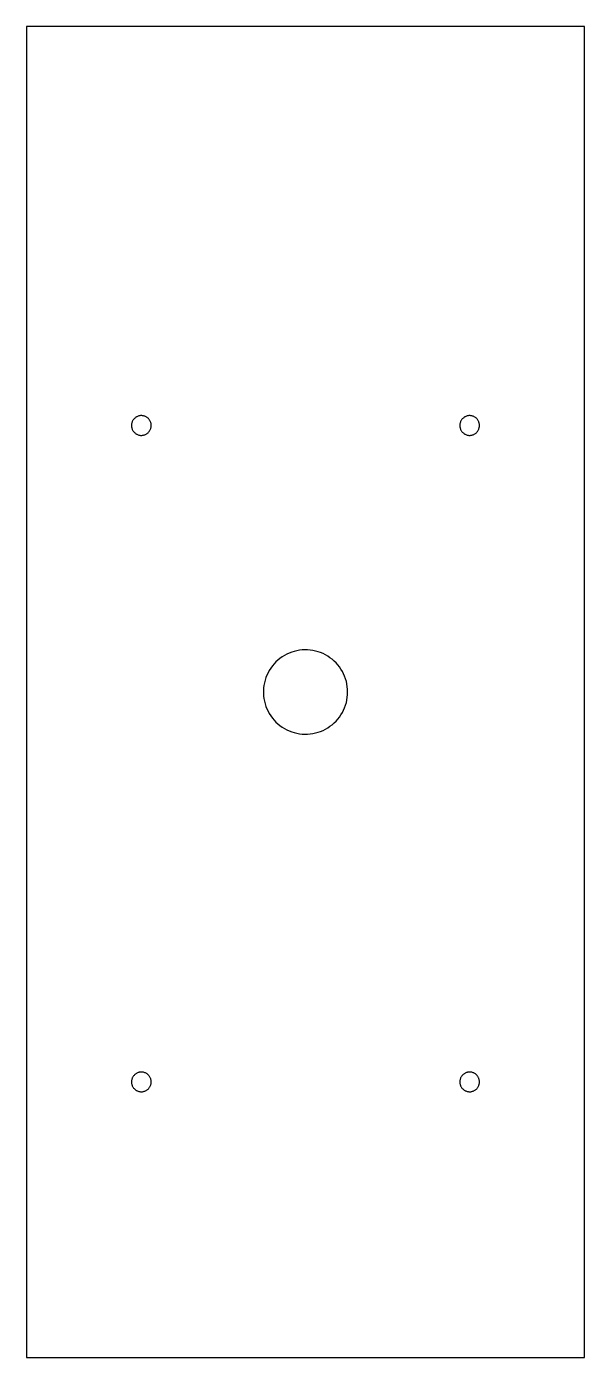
# Model space of a CAD drawing. Header units: metres. Extents: x -31 to 54, y -42 to 161.
import ezdxf

# ---------------------------------------------------------------- set-up
doc = ezdxf.new("R2010")
doc.units = ezdxf.units.M

msp = doc.modelspace()

# ---------------------------------------------------------------- linework, layer by layer
at = {"color": 255}
for points in [[(54.12, 160.77, 0), (53.26, 160.77, 0), (52.41, 160.77, 0), (51.55, 160.77, 0), (50.69, 160.77, 0), (49.83, 160.77, 0), (48.97, 160.77, 0), (48.12, 160.77, 0), (47.26, 160.77, 0), (46.4, 160.77, 0), (45.54, 160.77, 0), (44.68, 160.77, 0), (43.83, 160.77, 0), (42.97, 160.77, 0), (42.11, 160.77, 0), (41.25, 160.77, 0), (40.39, 160.77, 0), (39.54, 160.77, 0), (38.68, 160.77, 0), (37.82, 160.77, 0), (36.96, 160.77, 0), (36.1, 160.77, 0), (35.25, 160.77, 0), (34.39, 160.77, 0), (33.53, 160.77, 0), (32.67, 160.77, 0), (31.81, 160.77, 0), (30.96, 160.77, 0), (30.1, 160.77, 0), (29.24, 160.77, 0), (28.38, 160.77, 0), (27.52, 160.77, 0), (26.66, 160.77, 0), (25.81, 160.77, 0), (24.95, 160.77, 0), (24.09, 160.77, 0), (23.23, 160.77, 0), (22.37, 160.77, 0), (21.52, 160.77, 0), (20.66, 160.77, 0), (19.8, 160.77, 0), (18.94, 160.77, 0), (18.08, 160.77, 0), (17.23, 160.77, 0), (16.37, 160.77, 0), (15.51, 160.77, 0), (14.65, 160.77, 0), (13.79, 160.77, 0), (12.94, 160.77, 0), (12.08, 160.77, 0), (11.22, 160.77, 0), (10.36, 160.77, 0), (9.5, 160.77, 0), (8.65, 160.77, 0), (7.79, 160.77, 0), (6.93, 160.77, 0), (6.07, 160.77, 0), (5.21, 160.77, 0), (4.36, 160.77, 0), (3.5, 160.77, 0), (2.64, 160.77, 0), (1.78, 160.77, 0), (0.92, 160.77, 0), (0.07, 160.77, 0), (-0.79, 160.77, 0), (-1.65, 160.77, 0), (-2.51, 160.77, 0), (-3.37, 160.77, 0), (-4.22, 160.77, 0), (-5.08, 160.77, 0), (-5.94, 160.77, 0), (-6.8, 160.77, 0), (-7.66, 160.77, 0), (-8.52, 160.77, 0), (-9.37, 160.77, 0), (-10.23, 160.77, 0), (-11.09, 160.77, 0), (-11.95, 160.77, 0), (-12.81, 160.77, 0), (-13.66, 160.77, 0), (-14.52, 160.77, 0), (-15.38, 160.77, 0), (-16.24, 160.77, 0), (-17.1, 160.77, 0), (-17.95, 160.77, 0), (-18.81, 160.77, 0), (-19.67, 160.77, 0), (-20.53, 160.77, 0), (-21.39, 160.77, 0), (-22.24, 160.77, 0), (-23.1, 160.77, 0), (-23.96, 160.77, 0), (-24.82, 160.77, 0), (-25.68, 160.77, 0), (-26.53, 160.77, 0), (-27.39, 160.77, 0), (-28.25, 160.77, 0), (-29.11, 160.77, 0), (-29.97, 160.77, 0), (-30.82, 160.77, 0)], [(-30.82, 160.77, 0), (-30.82, 158.72, 0), (-30.82, 156.67, 0), (-30.82, 154.62, 0), (-30.82, 152.57, 0), (-30.82, 150.53, 0), (-30.82, 148.48, 0), (-30.82, 146.43, 0), (-30.82, 144.38, 0), (-30.82, 142.34, 0), (-30.82, 140.29, 0), (-30.82, 138.24, 0), (-30.82, 136.19, 0), (-30.82, 134.14, 0), (-30.82, 132.1, 0), (-30.82, 130.05, 0), (-30.82, 128, 0), (-30.82, 125.95, 0), (-30.82, 123.91, 0), (-30.82, 121.86, 0), (-30.82, 119.81, 0), (-30.82, 117.76, 0), (-30.82, 115.71, 0), (-30.82, 113.67, 0), (-30.82, 111.62, 0), (-30.82, 109.57, 0), (-30.82, 107.52, 0), (-30.82, 105.48, 0), (-30.82, 103.43, 0), (-30.82, 101.38, 0), (-30.82, 99.33, 0), (-30.82, 97.28, 0), (-30.82, 95.24, 0), (-30.82, 93.19, 0), (-30.82, 91.14, 0), (-30.82, 89.09, 0), (-30.82, 87.05, 0), (-30.82, 85, 0), (-30.82, 82.95, 0), (-30.82, 80.9, 0), (-30.82, 78.85, 0), (-30.82, 76.81, 0), (-30.82, 74.76, 0), (-30.82, 72.71, 0), (-30.82, 70.66, 0), (-30.82, 68.62, 0), (-30.82, 66.57, 0), (-30.82, 64.52, 0), (-30.82, 62.47, 0), (-30.82, 60.42, 0), (-30.82, 58.38, 0), (-30.82, 56.33, 0), (-30.82, 54.28, 0), (-30.82, 52.23, 0), (-30.82, 50.18, 0), (-30.82, 48.14, 0), (-30.82, 46.09, 0), (-30.82, 44.04, 0), (-30.82, 41.99, 0), (-30.82, 39.95, 0), (-30.82, 37.9, 0), (-30.82, 35.85, 0), (-30.82, 33.8, 0), (-30.82, 31.75, 0), (-30.82, 29.71, 0), (-30.82, 27.66, 0), (-30.82, 25.61, 0), (-30.82, 23.56, 0), (-30.82, 21.52, 0), (-30.82, 19.47, 0), (-30.82, 17.42, 0), (-30.82, 15.37, 0), (-30.82, 13.32, 0), (-30.82, 11.28, 0), (-30.82, 9.23, 0), (-30.82, 7.18, 0), (-30.82, 5.13, 0), (-30.82, 3.09, 0), (-30.82, 1.04, 0), (-30.82, -1.01, 0), (-30.82, -3.06, 0), (-30.82, -5.11, 0), (-30.82, -7.15, 0), (-30.82, -9.2, 0), (-30.82, -11.25, 0), (-30.82, -13.3, 0), (-30.82, -15.34, 0), (-30.82, -17.39, 0), (-30.82, -19.44, 0), (-30.82, -21.49, 0), (-30.82, -23.54, 0), (-30.82, -25.58, 0), (-30.82, -27.63, 0), (-30.82, -29.68, 0), (-30.82, -31.73, 0), (-30.82, -33.77, 0), (-30.82, -35.82, 0), (-30.82, -37.87, 0), (-30.82, -39.92, 0), (-30.82, -41.97, 0)], [(54.12, -41.97, 0), (54.12, -39.92, 0), (54.12, -37.87, 0), (54.12, -35.82, 0), (54.12, -33.77, 0), (54.12, -31.73, 0), (54.12, -29.68, 0), (54.12, -27.63, 0), (54.12, -25.58, 0), (54.12, -23.54, 0), (54.12, -21.49, 0), (54.12, -19.44, 0), (54.12, -17.39, 0), (54.12, -15.34, 0), (54.12, -13.3, 0), (54.12, -11.25, 0), (54.12, -9.2, 0), (54.12, -7.15, 0), (54.12, -5.11, 0), (54.12, -3.06, 0), (54.12, -1.01, 0), (54.12, 1.04, 0), (54.12, 3.09, 0), (54.12, 5.13, 0), (54.12, 7.18, 0), (54.12, 9.23, 0), (54.12, 11.28, 0), (54.12, 13.32, 0), (54.12, 15.37, 0), (54.12, 17.42, 0), (54.12, 19.47, 0), (54.12, 21.52, 0), (54.12, 23.56, 0), (54.12, 25.61, 0), (54.12, 27.66, 0), (54.12, 29.71, 0), (54.12, 31.75, 0), (54.12, 33.8, 0), (54.12, 35.85, 0), (54.12, 37.9, 0), (54.12, 39.95, 0), (54.12, 41.99, 0), (54.12, 44.04, 0), (54.12, 46.09, 0), (54.12, 48.14, 0), (54.12, 50.18, 0), (54.12, 52.23, 0), (54.12, 54.28, 0), (54.12, 56.33, 0), (54.12, 58.38, 0), (54.12, 60.42, 0), (54.12, 62.47, 0), (54.12, 64.52, 0), (54.12, 66.57, 0), (54.12, 68.62, 0), (54.12, 70.66, 0), (54.12, 72.71, 0), (54.12, 74.76, 0), (54.12, 76.81, 0), (54.12, 78.85, 0), (54.12, 80.9, 0), (54.12, 82.95, 0), (54.12, 85, 0), (54.12, 87.05, 0), (54.12, 89.09, 0), (54.12, 91.14, 0), (54.12, 93.19, 0), (54.12, 95.24, 0), (54.12, 97.28, 0), (54.12, 99.33, 0), (54.12, 101.38, 0), (54.12, 103.43, 0), (54.12, 105.48, 0), (54.12, 107.52, 0), (54.12, 109.57, 0), (54.12, 111.62, 0), (54.12, 113.67, 0), (54.12, 115.71, 0), (54.12, 117.76, 0), (54.12, 119.81, 0), (54.12, 121.86, 0), (54.12, 123.91, 0), (54.12, 125.95, 0), (54.12, 128, 0), (54.12, 130.05, 0), (54.12, 132.1, 0), (54.12, 134.14, 0), (54.12, 136.19, 0), (54.12, 138.24, 0), (54.12, 140.29, 0), (54.12, 142.34, 0), (54.12, 144.38, 0), (54.12, 146.43, 0), (54.12, 148.48, 0), (54.12, 150.53, 0), (54.12, 152.57, 0), (54.12, 154.62, 0), (54.12, 156.67, 0), (54.12, 158.72, 0), (54.12, 160.77, 0)], [(-11.85, 100, 0), (-11.85, 100.1, 0), (-11.86, 100.19, 0), (-11.88, 100.28, 0), (-11.9, 100.38, 0), (-11.93, 100.47, 0), (-11.96, 100.56, 0), (-12, 100.64, 0), (-12.04, 100.73, 0), (-12.09, 100.81, 0), (-12.14, 100.89, 0), (-12.2, 100.96, 0), (-12.27, 101.04, 0), (-12.33, 101.1, 0), (-12.41, 101.16, 0), (-12.48, 101.22, 0), (-12.56, 101.27, 0), (-12.64, 101.32, 0), (-12.73, 101.36, 0), (-12.82, 101.4, 0), (-12.91, 101.43, 0), (-13, 101.46, 0), (-13.09, 101.48, 0), (-13.18, 101.49, 0), (-13.28, 101.5, 0), (-13.37, 101.5, 0), (-13.47, 101.5, 0), (-13.56, 101.48, 0), (-13.66, 101.47, 0), (-13.75, 101.45, 0), (-13.84, 101.42, 0), (-13.93, 101.38, 0), (-14.02, 101.34, 0), (-14.1, 101.3, 0), (-14.18, 101.25, 0), (-14.26, 101.19, 0), (-14.33, 101.13, 0), (-14.4, 101.07, 0), (-14.47, 101, 0), (-14.53, 100.93, 0), (-14.59, 100.85, 0), (-14.64, 100.77, 0), (-14.68, 100.69, 0), (-14.73, 100.6, 0), (-14.76, 100.51, 0), (-14.79, 100.42, 0), (-14.81, 100.33, 0), (-14.83, 100.24, 0), (-14.84, 100.14, 0), (-14.85, 100.05, 0), (-14.85, 99.95, 0), (-14.84, 99.86, 0), (-14.83, 99.76, 0), (-14.81, 99.67, 0), (-14.79, 99.58, 0), (-14.76, 99.49, 0), (-14.73, 99.4, 0), (-14.68, 99.31, 0), (-14.64, 99.23, 0), (-14.59, 99.15, 0), (-14.53, 99.07, 0), (-14.47, 99, 0), (-14.4, 98.93, 0), (-14.33, 98.87, 0), (-14.26, 98.81, 0), (-14.18, 98.75, 0), (-14.1, 98.7, 0), (-14.02, 98.66, 0), (-13.93, 98.62, 0), (-13.84, 98.58, 0), (-13.75, 98.55, 0), (-13.66, 98.53, 0), (-13.56, 98.52, 0), (-13.47, 98.5, 0), (-13.37, 98.5, 0), (-13.28, 98.5, 0), (-13.18, 98.51, 0), (-13.09, 98.52, 0), (-13, 98.54, 0), (-12.91, 98.57, 0), (-12.82, 98.6, 0), (-12.73, 98.64, 0), (-12.64, 98.68, 0), (-12.56, 98.73, 0), (-12.48, 98.78, 0), (-12.41, 98.84, 0), (-12.33, 98.9, 0), (-12.27, 98.96, 0), (-12.2, 99.04, 0), (-12.14, 99.11, 0), (-12.09, 99.19, 0), (-12.04, 99.27, 0), (-12, 99.36, 0), (-11.96, 99.44, 0), (-11.93, 99.53, 0), (-11.9, 99.62, 0), (-11.88, 99.72, 0), (-11.86, 99.81, 0), (-11.85, 99.9, 0), (-11.85, 100, 0)], [(38.15, 100, 0), (38.15, 100.1, 0), (38.14, 100.19, 0), (38.12, 100.28, 0), (38.1, 100.38, 0), (38.07, 100.47, 0), (38.04, 100.56, 0), (38, 100.64, 0), (37.96, 100.73, 0), (37.91, 100.81, 0), (37.86, 100.89, 0), (37.8, 100.96, 0), (37.73, 101.04, 0), (37.67, 101.1, 0), (37.59, 101.16, 0), (37.52, 101.22, 0), (37.44, 101.27, 0), (37.36, 101.32, 0), (37.27, 101.36, 0), (37.18, 101.4, 0), (37.09, 101.43, 0), (37, 101.46, 0), (36.91, 101.48, 0), (36.82, 101.49, 0), (36.72, 101.5, 0), (36.63, 101.5, 0), (36.53, 101.5, 0), (36.44, 101.48, 0), (36.34, 101.47, 0), (36.25, 101.45, 0), (36.16, 101.42, 0), (36.07, 101.38, 0), (35.98, 101.34, 0), (35.9, 101.3, 0), (35.82, 101.25, 0), (35.74, 101.19, 0), (35.67, 101.13, 0), (35.6, 101.07, 0), (35.53, 101, 0), (35.47, 100.93, 0), (35.41, 100.85, 0), (35.36, 100.77, 0), (35.32, 100.69, 0), (35.27, 100.6, 0), (35.24, 100.51, 0), (35.21, 100.42, 0), (35.19, 100.33, 0), (35.17, 100.24, 0), (35.16, 100.14, 0), (35.15, 100.05, 0), (35.15, 99.95, 0), (35.16, 99.86, 0), (35.17, 99.76, 0), (35.19, 99.67, 0), (35.21, 99.58, 0), (35.24, 99.49, 0), (35.27, 99.4, 0), (35.32, 99.31, 0), (35.36, 99.23, 0), (35.41, 99.15, 0), (35.47, 99.07, 0), (35.53, 99, 0), (35.6, 98.93, 0), (35.67, 98.87, 0), (35.74, 98.81, 0), (35.82, 98.75, 0), (35.9, 98.7, 0), (35.98, 98.66, 0), (36.07, 98.62, 0), (36.16, 98.58, 0), (36.25, 98.55, 0), (36.34, 98.53, 0), (36.44, 98.52, 0), (36.53, 98.5, 0), (36.63, 98.5, 0), (36.72, 98.5, 0), (36.82, 98.51, 0), (36.91, 98.52, 0), (37, 98.54, 0), (37.09, 98.57, 0), (37.18, 98.6, 0), (37.27, 98.64, 0), (37.36, 98.68, 0), (37.44, 98.73, 0), (37.52, 98.78, 0), (37.59, 98.84, 0), (37.67, 98.9, 0), (37.73, 98.96, 0), (37.8, 99.04, 0), (37.86, 99.11, 0), (37.91, 99.19, 0), (37.96, 99.27, 0), (38, 99.36, 0), (38.04, 99.44, 0), (38.07, 99.53, 0), (38.1, 99.62, 0), (38.12, 99.72, 0), (38.14, 99.81, 0), (38.15, 99.9, 0), (38.15, 100, 0)], [(18.07, 59.4, 0), (18.06, 59.81, 0), (18.02, 60.21, 0), (17.96, 60.62, 0), (17.87, 61.01, 0), (17.75, 61.4, 0), (17.61, 61.79, 0), (17.45, 62.16, 0), (17.26, 62.52, 0), (17.05, 62.87, 0), (16.82, 63.21, 0), (16.57, 63.53, 0), (16.3, 63.83, 0), (16.01, 64.12, 0), (15.7, 64.38, 0), (15.37, 64.63, 0), (15.04, 64.86, 0), (14.68, 65.06, 0), (14.32, 65.24, 0), (13.94, 65.4, 0), (13.56, 65.53, 0), (13.16, 65.64, 0), (12.76, 65.72, 0), (12.36, 65.78, 0), (11.95, 65.82, 0), (11.55, 65.82, 0), (11.14, 65.8, 0), (10.73, 65.76, 0), (10.33, 65.69, 0), (9.94, 65.59, 0), (9.55, 65.47, 0), (9.17, 65.32, 0), (8.8, 65.15, 0), (8.44, 64.96, 0), (8.09, 64.75, 0), (7.76, 64.51, 0), (7.44, 64.25, 0), (7.14, 63.98, 0), (6.86, 63.68, 0), (6.6, 63.37, 0), (6.36, 63.04, 0), (6.14, 62.7, 0), (5.94, 62.34, 0), (5.77, 61.97, 0), (5.61, 61.6, 0), (5.49, 61.21, 0), (5.38, 60.81, 0), (5.31, 60.41, 0), (5.26, 60.01, 0), (5.23, 59.6, 0), (5.23, 59.2, 0), (5.26, 58.79, 0), (5.31, 58.39, 0), (5.38, 57.99, 0), (5.49, 57.59, 0), (5.61, 57.2, 0), (5.77, 56.83, 0), (5.94, 56.46, 0), (6.14, 56.1, 0), (6.36, 55.76, 0), (6.6, 55.43, 0), (6.86, 55.12, 0), (7.14, 54.82, 0), (7.44, 54.55, 0), (7.76, 54.29, 0), (8.09, 54.05, 0), (8.44, 53.84, 0), (8.8, 53.65, 0), (9.17, 53.48, 0), (9.55, 53.33, 0), (9.94, 53.21, 0), (10.33, 53.11, 0), (10.73, 53.04, 0), (11.14, 53, 0), (11.55, 52.98, 0), (11.95, 52.98, 0), (12.36, 53.02, 0), (12.76, 53.08, 0), (13.16, 53.16, 0), (13.56, 53.27, 0), (13.94, 53.4, 0), (14.32, 53.56, 0), (14.68, 53.74, 0), (15.04, 53.94, 0), (15.37, 54.17, 0), (15.7, 54.42, 0), (16.01, 54.68, 0), (16.3, 54.97, 0), (16.57, 55.27, 0), (16.82, 55.59, 0), (17.05, 55.93, 0), (17.26, 56.28, 0), (17.45, 56.64, 0), (17.61, 57.01, 0), (17.75, 57.4, 0), (17.87, 57.79, 0), (17.96, 58.18, 0), (18.02, 58.59, 0), (18.06, 58.99, 0), (18.07, 59.4, 0)], [(18.07, 59.4, 0), (18.06, 59.81, 0), (18.02, 60.21, 0), (17.96, 60.62, 0), (17.87, 61.01, 0), (17.75, 61.4, 0), (17.61, 61.79, 0), (17.45, 62.16, 0), (17.26, 62.52, 0), (17.05, 62.87, 0), (16.82, 63.21, 0), (16.57, 63.53, 0), (16.3, 63.83, 0), (16.01, 64.12, 0), (15.7, 64.38, 0), (15.37, 64.63, 0), (15.04, 64.86, 0), (14.68, 65.06, 0), (14.32, 65.24, 0), (13.94, 65.4, 0), (13.56, 65.53, 0), (13.16, 65.64, 0), (12.76, 65.72, 0), (12.36, 65.78, 0), (11.95, 65.82, 0), (11.55, 65.82, 0), (11.14, 65.8, 0), (10.73, 65.76, 0), (10.33, 65.69, 0), (9.94, 65.59, 0), (9.55, 65.47, 0), (9.17, 65.32, 0), (8.8, 65.15, 0), (8.44, 64.96, 0), (8.09, 64.75, 0), (7.76, 64.51, 0), (7.44, 64.25, 0), (7.14, 63.98, 0), (6.86, 63.68, 0), (6.6, 63.37, 0), (6.36, 63.04, 0), (6.14, 62.7, 0), (5.94, 62.34, 0), (5.77, 61.97, 0), (5.61, 61.6, 0), (5.49, 61.21, 0), (5.38, 60.81, 0), (5.31, 60.41, 0), (5.26, 60.01, 0), (5.23, 59.6, 0), (5.23, 59.2, 0), (5.26, 58.79, 0), (5.31, 58.39, 0), (5.38, 57.99, 0), (5.49, 57.59, 0), (5.61, 57.2, 0), (5.77, 56.83, 0), (5.94, 56.46, 0), (6.14, 56.1, 0), (6.36, 55.76, 0), (6.6, 55.43, 0), (6.86, 55.12, 0), (7.14, 54.82, 0), (7.44, 54.55, 0), (7.76, 54.29, 0), (8.09, 54.05, 0), (8.44, 53.84, 0), (8.8, 53.65, 0), (9.17, 53.48, 0), (9.55, 53.33, 0), (9.94, 53.21, 0), (10.33, 53.11, 0), (10.73, 53.04, 0), (11.14, 53, 0), (11.55, 52.98, 0), (11.95, 52.98, 0), (12.36, 53.02, 0), (12.76, 53.08, 0), (13.16, 53.16, 0), (13.56, 53.27, 0), (13.94, 53.4, 0), (14.32, 53.56, 0), (14.68, 53.74, 0), (15.04, 53.94, 0), (15.37, 54.17, 0), (15.7, 54.42, 0), (16.01, 54.68, 0), (16.3, 54.97, 0), (16.57, 55.27, 0), (16.82, 55.59, 0), (17.05, 55.93, 0), (17.26, 56.28, 0), (17.45, 56.64, 0), (17.61, 57.01, 0), (17.75, 57.4, 0), (17.87, 57.79, 0), (17.96, 58.18, 0), (18.02, 58.59, 0), (18.06, 58.99, 0), (18.07, 59.4, 0)], [(-11.85, 0, 0), (-11.85, 0.1, 0), (-11.86, 0.19, 0), (-11.88, 0.28, 0), (-11.9, 0.38, 0), (-11.93, 0.47, 0), (-11.96, 0.56, 0), (-12, 0.64, 0), (-12.04, 0.73, 0), (-12.09, 0.81, 0), (-12.14, 0.89, 0), (-12.2, 0.96, 0), (-12.27, 1.04, 0), (-12.33, 1.1, 0), (-12.41, 1.16, 0), (-12.48, 1.22, 0), (-12.56, 1.27, 0), (-12.64, 1.32, 0), (-12.73, 1.36, 0), (-12.82, 1.4, 0), (-12.91, 1.43, 0), (-13, 1.46, 0), (-13.09, 1.48, 0), (-13.18, 1.49, 0), (-13.28, 1.5, 0), (-13.37, 1.5, 0), (-13.47, 1.5, 0), (-13.56, 1.48, 0), (-13.66, 1.47, 0), (-13.75, 1.45, 0), (-13.84, 1.42, 0), (-13.93, 1.38, 0), (-14.02, 1.34, 0), (-14.1, 1.3, 0), (-14.18, 1.25, 0), (-14.26, 1.19, 0), (-14.33, 1.13, 0), (-14.4, 1.07, 0), (-14.47, 1, 0), (-14.53, 0.93, 0), (-14.59, 0.85, 0), (-14.64, 0.77, 0), (-14.68, 0.69, 0), (-14.73, 0.6, 0), (-14.76, 0.51, 0), (-14.79, 0.42, 0), (-14.81, 0.33, 0), (-14.83, 0.24, 0), (-14.84, 0.14, 0), (-14.85, 0.05, 0), (-14.85, -0.05, 0), (-14.84, -0.14, 0), (-14.83, -0.24, 0), (-14.81, -0.33, 0), (-14.79, -0.42, 0), (-14.76, -0.51, 0), (-14.73, -0.6, 0), (-14.68, -0.69, 0), (-14.64, -0.77, 0), (-14.59, -0.85, 0), (-14.53, -0.93, 0), (-14.47, -1, 0), (-14.4, -1.07, 0), (-14.33, -1.13, 0), (-14.26, -1.19, 0), (-14.18, -1.25, 0), (-14.1, -1.3, 0), (-14.02, -1.34, 0), (-13.93, -1.38, 0), (-13.84, -1.42, 0), (-13.75, -1.45, 0), (-13.66, -1.47, 0), (-13.56, -1.48, 0), (-13.47, -1.5, 0), (-13.37, -1.5, 0), (-13.28, -1.5, 0), (-13.18, -1.49, 0), (-13.09, -1.48, 0), (-13, -1.46, 0), (-12.91, -1.43, 0), (-12.82, -1.4, 0), (-12.73, -1.36, 0), (-12.64, -1.32, 0), (-12.56, -1.27, 0), (-12.48, -1.22, 0), (-12.41, -1.16, 0), (-12.33, -1.1, 0), (-12.27, -1.04, 0), (-12.2, -0.96, 0), (-12.14, -0.89, 0), (-12.09, -0.81, 0), (-12.04, -0.73, 0), (-12, -0.64, 0), (-11.96, -0.56, 0), (-11.93, -0.47, 0), (-11.9, -0.38, 0), (-11.88, -0.28, 0), (-11.86, -0.19, 0), (-11.85, -0.1, 0), (-11.85, 0, 0)], [(38.15, 0, 0), (38.15, 0.1, 0), (38.14, 0.19, 0), (38.12, 0.28, 0), (38.1, 0.38, 0), (38.07, 0.47, 0), (38.04, 0.56, 0), (38, 0.64, 0), (37.96, 0.73, 0), (37.91, 0.81, 0), (37.86, 0.89, 0), (37.8, 0.96, 0), (37.73, 1.04, 0), (37.67, 1.1, 0), (37.59, 1.16, 0), (37.52, 1.22, 0), (37.44, 1.27, 0), (37.36, 1.32, 0), (37.27, 1.36, 0), (37.18, 1.4, 0), (37.09, 1.43, 0), (37, 1.46, 0), (36.91, 1.48, 0), (36.82, 1.49, 0), (36.72, 1.5, 0), (36.63, 1.5, 0), (36.53, 1.5, 0), (36.44, 1.48, 0), (36.34, 1.47, 0), (36.25, 1.45, 0), (36.16, 1.42, 0), (36.07, 1.38, 0), (35.98, 1.34, 0), (35.9, 1.3, 0), (35.82, 1.25, 0), (35.74, 1.19, 0), (35.67, 1.13, 0), (35.6, 1.07, 0), (35.53, 1, 0), (35.47, 0.93, 0), (35.41, 0.85, 0), (35.36, 0.77, 0), (35.32, 0.69, 0), (35.27, 0.6, 0), (35.24, 0.51, 0), (35.21, 0.42, 0), (35.19, 0.33, 0), (35.17, 0.24, 0), (35.16, 0.14, 0), (35.15, 0.05, 0), (35.15, -0.05, 0), (35.16, -0.14, 0), (35.17, -0.24, 0), (35.19, -0.33, 0), (35.21, -0.42, 0), (35.24, -0.51, 0), (35.27, -0.6, 0), (35.32, -0.69, 0), (35.36, -0.77, 0), (35.41, -0.85, 0), (35.47, -0.93, 0), (35.53, -1, 0), (35.6, -1.07, 0), (35.67, -1.13, 0), (35.74, -1.19, 0), (35.82, -1.25, 0), (35.9, -1.3, 0), (35.98, -1.34, 0), (36.07, -1.38, 0), (36.16, -1.42, 0), (36.25, -1.45, 0), (36.34, -1.47, 0), (36.44, -1.48, 0), (36.53, -1.5, 0), (36.63, -1.5, 0), (36.72, -1.5, 0), (36.82, -1.49, 0), (36.91, -1.48, 0), (37, -1.46, 0), (37.09, -1.43, 0), (37.18, -1.4, 0), (37.27, -1.36, 0), (37.36, -1.32, 0), (37.44, -1.27, 0), (37.52, -1.22, 0), (37.59, -1.16, 0), (37.67, -1.1, 0), (37.73, -1.04, 0), (37.8, -0.96, 0), (37.86, -0.89, 0), (37.91, -0.81, 0), (37.96, -0.73, 0), (38, -0.64, 0), (38.04, -0.56, 0), (38.07, -0.47, 0), (38.1, -0.38, 0), (38.12, -0.28, 0), (38.14, -0.19, 0), (38.15, -0.1, 0), (38.15, 0, 0)], [(-30.82, -41.97, 0), (-29.97, -41.97, 0), (-29.11, -41.97, 0), (-28.25, -41.97, 0), (-27.39, -41.97, 0), (-26.53, -41.97, 0), (-25.68, -41.97, 0), (-24.82, -41.97, 0), (-23.96, -41.97, 0), (-23.1, -41.97, 0), (-22.24, -41.97, 0), (-21.39, -41.97, 0), (-20.53, -41.97, 0), (-19.67, -41.97, 0), (-18.81, -41.97, 0), (-17.95, -41.97, 0), (-17.1, -41.97, 0), (-16.24, -41.97, 0), (-15.38, -41.97, 0), (-14.52, -41.97, 0), (-13.66, -41.97, 0), (-12.81, -41.97, 0), (-11.95, -41.97, 0), (-11.09, -41.97, 0), (-10.23, -41.97, 0), (-9.37, -41.97, 0), (-8.52, -41.97, 0), (-7.66, -41.97, 0), (-6.8, -41.97, 0), (-5.94, -41.97, 0), (-5.08, -41.97, 0), (-4.22, -41.97, 0), (-3.37, -41.97, 0), (-2.51, -41.97, 0), (-1.65, -41.97, 0), (-0.79, -41.97, 0), (0.07, -41.97, 0), (0.92, -41.97, 0), (1.78, -41.97, 0), (2.64, -41.97, 0), (3.5, -41.97, 0), (4.36, -41.97, 0), (5.21, -41.97, 0), (6.07, -41.97, 0), (6.93, -41.97, 0), (7.79, -41.97, 0), (8.65, -41.97, 0), (9.5, -41.97, 0), (10.36, -41.97, 0), (11.22, -41.97, 0), (12.08, -41.97, 0), (12.94, -41.97, 0), (13.79, -41.97, 0), (14.65, -41.97, 0), (15.51, -41.97, 0), (16.37, -41.97, 0), (17.23, -41.97, 0), (18.08, -41.97, 0), (18.94, -41.97, 0), (19.8, -41.97, 0), (20.66, -41.97, 0), (21.52, -41.97, 0), (22.37, -41.97, 0), (23.23, -41.97, 0), (24.09, -41.97, 0), (24.95, -41.97, 0), (25.81, -41.97, 0), (26.66, -41.97, 0), (27.52, -41.97, 0), (28.38, -41.97, 0), (29.24, -41.97, 0), (30.1, -41.97, 0), (30.96, -41.97, 0), (31.81, -41.97, 0), (32.67, -41.97, 0), (33.53, -41.97, 0), (34.39, -41.97, 0), (35.25, -41.97, 0), (36.1, -41.97, 0), (36.96, -41.97, 0), (37.82, -41.97, 0), (38.68, -41.97, 0), (39.54, -41.97, 0), (40.39, -41.97, 0), (41.25, -41.97, 0), (42.11, -41.97, 0), (42.97, -41.97, 0), (43.83, -41.97, 0), (44.68, -41.97, 0), (45.54, -41.97, 0), (46.4, -41.97, 0), (47.26, -41.97, 0), (48.12, -41.97, 0), (48.97, -41.97, 0), (49.83, -41.97, 0), (50.69, -41.97, 0), (51.55, -41.97, 0), (52.41, -41.97, 0), (53.26, -41.97, 0), (54.12, -41.97, 0)]]:
    msp.add_polyline3d(points, dxfattribs=at)

doc.saveas('drawing.dxf')
